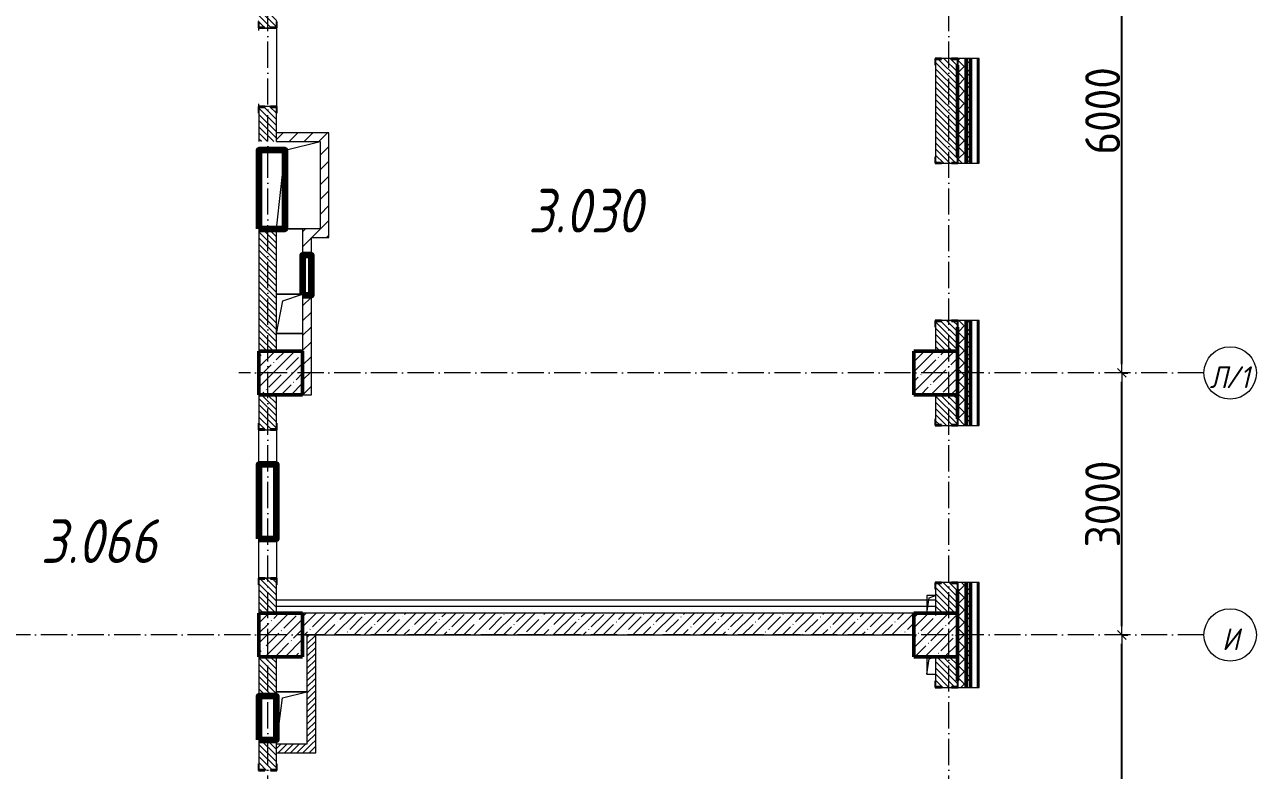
# Model space of a CAD drawing. Header units: millimetres. Extents: x -356862 to 418287, y 0 to 839748.
# Drawn here: x 232995 to 247103, y 473797 to 482334 of the extents above; entities that cross this region are included whole.
import ezdxf

# ---------------------------------------------------------------- set-up
doc = ezdxf.new("R2010")
doc.units = ezdxf.units.MM
doc.linetypes.add('50_200_ШТРИХ_1Т_ш5_п1_п1_', pattern=[700, 500, -100, 0, -100])
for name, color, linetype, lineweight in [('9.7) Заделка 956 шт', 6, 'Continuous', 158), ('A-____-____-DIMS', 7, 'Continuous', 9), ('A-DETL-____-OTLN-4', 7, 'Continuous', 18), ('A-FLOR-____-OTLN', 7, 'Continuous', 9), ('A-GENM-____-MCUT', 7, 'Continuous', 25), ('A-GENM-____-OTLN', 7, 'Continuous', 9), ('A-GENM-____-OTLN-1', 7, 'Continuous', 25), ('A-WALL-____-MCUT-1', 7, 'Continuous', 9), ('A-WALL-____-MCUT-2', 7, 'Continuous', 50), ('A-WALL-____-MCUT-3', 7, 'Continuous', 9), ('A-WALL-____-PATT-1', 7, 'Continuous', 9), ('A-WALL-FNSH-MCUT-1', 7, 'Continuous', 9), ('I-WALL-____-OTLN', 7, 'Continuous', 9), ('S-COLS-____-MCUT', 7, 'Continuous', 50), ('S-COLS-____-OTLN', 7, 'Continuous', 9), ('S-GRID-____-IDEN', 7, 'Continuous', 9), ('S-GRID-____-OTLN-1', 7, '50_200_ШТРИХ_1Т_ш5_п1_п1_', 9), ('Марки помещений', 7, 'Continuous', 9)]:
    doc.layers.add(name, color=color, linetype=linetype, lineweight=lineweight)
doc.styles.add('ISOCPEUR_I', font='isocpeui.ttf', dxfattribs={"width": 0.9, "height": 2.5})
doc.styles.add('ISOCPEUR_I_2', font='isocpeui.ttf', dxfattribs={"width": 0.85, "height": 2.3})
doc.styles.add('СПДС', font='isocpeur.ttf', dxfattribs={"width": 0.9})
doc.dimstyles.new('Размера А3', dxfattribs={"dimtxt": 200, "dimasz": 100, "dimexe": 70, "dimexo": 100, "dimgap": 20, "dimtad": 1, "dimdec": 0, "dimrnd": 10, "dimzin": 0, "dimdsep": 46, "dimtxsty": 'СПДС', "dimblk": 'ARROWHEAD_6', "dimcen": 1, "dimclrd": 256, "dimclre": 256, "dimclrt": 256, "dimazin": 0, "dimtfac": 1, "dimtdec": 0, "dimtmove": 2, "dimatfit": 3, "dimfxl": 1, "dimtolj": 1, "dimtzin": 0, "dimarcsym": 0})
pattern_1 = [(45, (142429.06, 459015.94), (-70.71068, 70.71068), []), (135, (142429.06, 459015.94), (-70.71068, -70.71068), [])]
pattern_2 = [(45, (142429.06, 459015.94), (-84.85281, 84.85281), [])]
pattern_3 = [(135, (142429.057, 459015.94), (-35.35534, -35.35534), [])]
pattern_4 = [(45, (142429.057, 459015.94), (-35.35534, 35.35534), [])]

# ---------------------------------------------------------------- blocks, each defined once
blk = doc.blocks.new('BSC_Колонна _Прямоугольная - 500х500-V29-АР1_План отверстий 3 этажа в осях 1-64_А-ГГ')
at = {"layer": 'S-COLS-____-OTLN'}
h = blk.add_hatch(dxfattribs=at)
h.set_pattern_fill('FP_66', color=256, style=0, pattern_type=2)
h.set_pattern_definition([(45, (-101000, -16331.04), (-114.04925, 114.04925), []), (45, (-100885.95, -16331.04), (-114.04925, 114.04925), [201.613, -40.323, 3.353, -36.97])])
h.paths.add_polyline_path([(-250, -250), (250, -250), (250, 250), (-250, 250), (-250, -116)], flags=0)
at = {"layer": 'S-COLS-____-MCUT'}
for p, q in [((250, 250), (-250, 250)), ((-250, 250), (-250, -250)), ((250, -250), (250, 250)), ((-250, -250), (250, -250))]:
    blk.add_line(p, q, dxfattribs=at)
blk = doc.blocks.new('BSC_Колонна _Прямоугольная - 500х500-V30-АР1_План отверстий 3 этажа в осях 1-64_А-ГГ')
at = {"layer": 'S-COLS-____-OTLN'}
h = blk.add_hatch(dxfattribs=at)
h.set_pattern_fill('FP_67', color=256, style=0, pattern_type=2)
h.set_pattern_definition([(45, (-93500, -16331.04), (-114.04925, 114.04925), []), (45, (-93385.95, -16331.04), (-114.04925, 114.04925), [201.613, -40.323, 3.353, -36.97])])
h.paths.add_polyline_path([(-250, -250), (250, -250), (250, 250), (-250, 250)], flags=0)
at = {"layer": 'S-COLS-____-MCUT'}
for p, q in [((250, 250), (-250, 250)), ((-250, 250), (-250, -250)), ((250, -250), (250, 250)), ((-250, -250), (250, -250))]:
    blk.add_line(p, q, dxfattribs=at)
blk = doc.blocks.new('BSC_Колонна _Прямоугольная - 500х500-V37-АР1_План отверстий 3 этажа в осях 1-64_А-ГГ')
at = {"layer": 'S-COLS-____-OTLN'}
h = blk.add_hatch(dxfattribs=at)
h.set_pattern_fill('FP_74', color=256, style=0, pattern_type=2)
h.set_pattern_definition([(45, (-101000, -19331.04), (-114.04925, 114.04925), []), (45, (-100885.95, -19331.04), (-114.04925, 114.04925), [201.613, -40.323, 3.353, -36.97])])
h.paths.add_polyline_path([(-250, -250), (250, -250), (250, 250), (-250, 250)], flags=0)
at = {"layer": 'S-COLS-____-MCUT'}
for p, q in [((250, 250), (-250, 250)), ((-250, 250), (-250, -250)), ((250, -250), (250, 250)), ((-250, -250), (250, -250))]:
    blk.add_line(p, q, dxfattribs=at)
blk = doc.blocks.new('BSC_Колонна _Прямоугольная - 500х500-V38-АР1_План отверстий 3 этажа в осях 1-64_А-ГГ')
at = {"layer": 'S-COLS-____-OTLN'}
h = blk.add_hatch(dxfattribs=at)
h.set_pattern_fill('FP_75', color=256, style=0, pattern_type=2)
h.set_pattern_definition([(45, (-93500, -19331.04), (-114.04925, 114.04925), []), (45, (-93385.95, -19331.04), (-114.04925, 114.04925), [201.613, -40.323, 3.353, -36.97])])
h.paths.add_polyline_path([(-250, -250), (250, -250), (250, 250), (-250, 250)], flags=0)
at = {"layer": 'S-COLS-____-MCUT'}
for p, q in [((250, 250), (-250, 250)), ((-250, 250), (-250, -250)), ((250, -250), (250, 250)), ((-250, -250), (250, -250))]:
    blk.add_line(p, q, dxfattribs=at)
blk = doc.blocks.new('Фахверк_СКБ_Уголок - 250_2700-27497298-АР1_План отверстий 3 этажа в осях 1-64_А-ГГ')
at = {"layer": 'A-GENM-____-MCUT'}
for p, q in [((200, 181), (125, 181)), ((125, 181), (125, 106)), ((131, 106), (131, 175)), ((131, 175), (200, 175)), ((200, 175), (200, 181)), ((125, 106), (131, 106)), ((131, -6), (125, -6)), ((125, -6), (125, -81)), ((125, -81), (200, -81)), ((131, -75), (131, -6)), ((200, -75), (131, -75)), ((200, -81), (200, -75))]:
    blk.add_line(p, q, dxfattribs=at)
blk = doc.blocks.new('АР_Перемычка - АР_Перемычка-28586037-АР1_План отверстий 3 этажа в осях 1-64_А-ГГ')
at = {"layer": 'A-GENM-____-OTLN'}
blk.add_line((-250, -100), (-243, -100), dxfattribs=at)
blk = doc.blocks.new('154_Стойка_СКБ_Уголок - СМ-2480_200-28346303-АР1_План отверстий 3 этажа в осях 1-64_А-ГГ')
at = {"layer": 'A-GENM-____-MCUT'}
for p, q in [((125, 156), (125, 81)), ((200, 156), (125, 156)), ((131, 81), (131, 150)), ((131, 150), (200, 150)), ((200, 150), (200, 156)), ((125, 81), (131, 81)), ((131, 19), (125, 19)), ((125, 19), (125, -56)), ((131, -50), (131, 19)), ((125, -56), (200, -56)), ((200, -50), (131, -50)), ((200, -56), (200, -50))]:
    blk.add_line(p, q, dxfattribs=at)
blk = doc.blocks.new('Стойка_Влож_Полоса боковая - Полоса-28213942-АР1_План отверстий 3 этажа в осях 1-64_А-ГГ')
at = {"layer": 'A-GENM-____-OTLN'}
for p, q in [((-5, 60), (0, 60)), ((-5, -60), (-5, 60)), ((0, 31), (0, -31)), ((0, -60), (-5, -60))]:
    blk.add_line(p, q, dxfattribs=at)
blk = doc.blocks.new('Фахверк_СКБ_Уголок - 200_3960-28268576-АР1_План отверстий 3 этажа в осях 1-64_А-ГГ')
at = {"layer": 'A-GENM-____-MCUT'}
for p, q in [((200, 156), (125, 156)), ((125, 156), (125, 81)), ((131, 81), (131, 150)), ((131, 150), (200, 150)), ((200, 150), (200, 156)), ((125, 81), (131, 81)), ((131, 19), (125, 19)), ((125, 19), (125, -56)), ((131, -50), (131, 19)), ((125, -56), (200, -56)), ((200, -50), (131, -50)), ((200, -56), (200, -50))]:
    blk.add_line(p, q, dxfattribs=at)
blk = doc.blocks.new('AR_Отверстие прямоугольное _в плите_ - AR_Отверстие прямоугольное _в плите_-V178-АР1_План отверстий 3 этажа в осях 1-64_А-ГГ')
at = {"layer": 'A-GENM-____-OTLN'}
for p, q in [((-50, 100), (-50, -100)), ((-50, -100), (-25, 75)), ((-25, 75), (50, 100)), ((-50, -100), (50, -100))]:
    blk.add_line(p, q, dxfattribs=at)
blk = doc.blocks.new('AR_Отверстие прямоугольное _в плите_ - AR_Отверстие прямоугольное _в плите_-V179-АР1_План отверстий 3 этажа в осях 1-64_А-ГГ')
at = {"layer": 'A-GENM-____-OTLN'}
for p, q in [((50, 100), (-50, 100)), ((-50, 100), (-50, -100)), ((-50, -100), (-25, 75)), ((-25, 75), (50, 100))]:
    blk.add_line(p, q, dxfattribs=at)
blk = doc.blocks.new('AR_Отверстие прямоугольное _в плите_ - AR_Отверстие прямоугольное _в плите_-V187-АР1_План отверстий 3 этажа в осях 1-64_А-ГГ')
at = {"layer": 'A-GENM-____-OTLN'}
for p, q in [((150, 225), (-150, 225)), ((-150, -225), (-75, 150)), ((-75, 150), (150, 225)), ((-150, -225), (150, -225))]:
    blk.add_line(p, q, dxfattribs=at)
blk = doc.blocks.new('AR_Отверстие прямоугольное _в плите_ - AR_Отверстие прямоугольное _в плите_-V188-АР1_План отверстий 3 этажа в осях 1-64_А-ГГ')
at = {"layer": 'A-GENM-____-OTLN'}
for p, q in [((175, 300), (-175, 300)), ((-105, 230), (175, 300)), ((-175, -300), (-105, 230))]:
    blk.add_line(p, q, dxfattribs=at)
blk = doc.blocks.new('AR_Отверстие прямоугольное _в плите_ - AR_Отверстие прямоугольное _в плите_-30552728-АР1_План отверстий 3 этажа в осях 1-64_А-ГГ')
at = {"layer": 'A-GENM-____-OTLN'}
for p, q in [((-150, 400), (250, 500)), ((-250, -500), (-150, 400)), ((-250, -500), (50, -500))]:
    blk.add_line(p, q, dxfattribs=at)
blk = doc.blocks.new('Ось сетки - Круг_Ø6_00__ISO-2_5_0_9K_-25732049-АР1_План отверстий 3 этажа в осях 1-64_А-ГГ')
at = {"layer": 'S-GRID-____-IDEN'}
blk.add_circle((0, 0), 3, dxfattribs=at)
blk = doc.blocks.new('ARROWHEAD_6')
at = {"color": 0, "linetype": 'Continuous'}
for p, q in [((0, 0), (-1, 0)), ((-0.5, -0.5), (0.5, 0.5))]:
    blk.add_line(p, q, dxfattribs=at)
blk = doc.blocks.new('*D2669')
at = {"layer": 'A-____-____-DIMS', "lineweight": -2, "transparency": 16777216}
for p, q in [((245557, 475347), (245633, 475347)), ((245563, 469447), (245563, 475247)), ((245557, 469347), (245633, 469347))]:
    blk.add_line(p, q, dxfattribs=at)
at = {"layer": 'Defpoints', "color": 0, "transparency": 16777216}
for p in [(245457, 475347), (245563, 475347), (245457, 469347)]:
    blk.add_point(p, dxfattribs=at)
at = {"layer": 'A-____-____-DIMS', "lineweight": -2, "transparency": 16777216, "xscale": 100, "yscale": 100, "zscale": 100}
for p, rotation in [((245563, 475347), 90), ((245563, 469347), 270)]:
    blk.add_blockref('ARROWHEAD_6', p, dxfattribs=dict(at, rotation=rotation))
at = {"layer": 'A-____-____-DIMS', "transparency": 16777216, "insert": (245343, 472347), "char_height": 400, "attachment_point": 5, "rotation": 90, "style": 'СПДС'}
blk.add_mtext('\\A1;6000', dxfattribs=at)
blk = doc.blocks.new('*D2670')
at = {"layer": 'A-____-____-DIMS', "lineweight": -2, "transparency": 16777216}
for p, q in [((245557, 478347), (245633, 478347)), ((245563, 475447), (245563, 478247)), ((245557, 475347), (245633, 475347))]:
    blk.add_line(p, q, dxfattribs=at)
at = {"layer": 'Defpoints', "color": 0, "transparency": 16777216}
for p in [(245457, 478347), (245563, 478347), (245457, 475347)]:
    blk.add_point(p, dxfattribs=at)
at = {"layer": 'A-____-____-DIMS', "lineweight": -2, "transparency": 16777216, "xscale": 100, "yscale": 100, "zscale": 100}
for p, rotation in [((245563, 478347), 90), ((245563, 475347), 270)]:
    blk.add_blockref('ARROWHEAD_6', p, dxfattribs=dict(at, rotation=rotation))
at = {"layer": 'A-____-____-DIMS', "transparency": 16777216, "insert": (245343, 476847), "char_height": 400, "attachment_point": 5, "rotation": 90, "style": 'СПДС'}
blk.add_mtext('\\A1;3000', dxfattribs=at)
blk = doc.blocks.new('*D2671')
at = {"layer": 'A-____-____-DIMS', "lineweight": -2, "transparency": 16777216}
for p, q in [((245557, 484347), (245633, 484347)), ((245563, 478447), (245563, 484247)), ((245557, 478347), (245633, 478347))]:
    blk.add_line(p, q, dxfattribs=at)
at = {"layer": 'Defpoints', "color": 0, "transparency": 16777216}
for p in [(245457, 484347), (245563, 484347), (245457, 478347)]:
    blk.add_point(p, dxfattribs=at)
at = {"layer": 'A-____-____-DIMS', "lineweight": -2, "transparency": 16777216, "xscale": 100, "yscale": 100, "zscale": 100}
for p, rotation in [((245563, 484347), 90), ((245563, 478347), 270)]:
    blk.add_blockref('ARROWHEAD_6', p, dxfattribs=dict(at, rotation=rotation))
at = {"layer": 'A-____-____-DIMS', "transparency": 16777216, "insert": (245343, 481347), "char_height": 400, "attachment_point": 5, "rotation": 90, "style": 'СПДС'}
blk.add_mtext('\\A1;6000', dxfattribs=at)

msp = doc.modelspace()

# ---------------------------------------------------------------- hatches: boundary and pattern name
at = {"layer": 'A-WALL-____-PATT-1'}
h = msp.add_hatch(dxfattribs=at)
h.set_pattern_fill('FP_1', color=256, style=0, pattern_type=2)
h.set_pattern_definition(pattern_1)
h.paths.add_polyline_path([(243779.0567, 456996.983), (243779.0567, 457946.983), (243685.0567, 457946.983), (243685.0567, 457871.983), (243679.0567, 457871.983), (243679.0567, 456996.983)], flags=0)
h.paths.add_polyline_path([(243685.0567, 459746.983), (243779.0567, 459746.983), (243779.0567, 460946.983), (243685.0567, 460946.983), (243685.0567, 460871.983), (243679.0567, 460871.983), (243679.0567, 459821.983), (243685.0567, 459821.983), (243685.0567, 459749.9943)], flags=0)
h.paths.add_polyline_path([(243779.0567, 462746.983), (243779.0567, 463946.983), (243685.0567, 463946.983), (243685.0567, 463871.983), (243679.0567, 463871.983), (243679.0567, 462821.983), (243685.0567, 462821.983), (243685.0567, 462746.983)], flags=0)
h.paths.add_polyline_path([(243779.0567, 465746.983), (243779.0567, 466946.983), (243685.0567, 466946.983), (243685.0567, 466871.983), (243679.0567, 466871.983), (243679.0567, 465821.983), (243685.0567, 465821.983), (243685.0567, 465746.983)], flags=0)
h.paths.add_polyline_path([(243685.0567, 468746.983), (243779.0567, 468746.983), (243779.0567, 469946.983), (243685.0567, 469946.983), (243685.0567, 469871.983), (243679.0567, 469871.983), (243679.0567, 468821.983), (243685.0567, 468821.983), (243685.0567, 468752.983)], flags=0)
h.paths.add_polyline_path([(243685.0567, 474746.983), (243779.0567, 474746.983), (243779.0567, 475946.983), (243685.0567, 475946.983), (243685.0567, 475871.983), (243679.0567, 475871.983), (243679.0567, 474821.983), (243685.0567, 474821.983), (243685.0567, 474752.983)], flags=0)
h.paths.add_polyline_path([(243685.0567, 477746.983), (243779.0567, 477746.983), (243779.0567, 478946.983), (243685.0567, 478946.983), (243685.0567, 478871.983), (243679.0567, 478871.983), (243679.0567, 477821.983), (243685.0567, 477821.983), (243685.0567, 477752.983)], flags=0)
h.paths.add_polyline_path([(243779.0567, 480746.983), (243779.0567, 481946.983), (243685.0567, 481946.983), (243685.0567, 481871.983), (243679.0567, 481871.983), (243679.0567, 480821.983), (243685.0567, 480821.983), (243685.0567, 480746.983)], flags=0)
h.paths.add_polyline_path([(243685.0567, 483746.983), (243779.0567, 483746.983), (243779.0567, 484946.983), (243685.0567, 484946.983), (243685.0567, 484871.983), (243679.0567, 484871.983), (243679.0567, 483821.983), (243685.0567, 483821.983), (243685.0567, 483752.983)], flags=0)
h.paths.add_polyline_path([(243779.0567, 486746.983), (243779.0567, 487946.983), (243685.0567, 487946.983), (243685.0567, 487871.983), (243679.0567, 487871.983), (243679.0567, 486821.983), (243685.0567, 486821.983), (243685.0567, 486746.983)], flags=0)
h.paths.add_polyline_path([(243779.0567, 492746.983), (243779.0567, 493946.983), (243685.0567, 493946.983), (243685.0567, 493871.983), (243679.0567, 493871.983), (243679.0567, 492821.983), (243685.0567, 492821.983), (243685.0567, 492746.983)], flags=0)
h.paths.add_polyline_path([(243685.0567, 495746.983), (243779.0567, 495746.983), (243779.0567, 496946.983), (243685.0567, 496946.983), (243685.0567, 496871.983), (243679.0567, 496871.983), (243679.0567, 495821.983), (243685.0567, 495821.983), (243685.0567, 495752.983)], flags=0)
h.paths.add_polyline_path([(243779.0567, 498746.983), (243779.0567, 499946.983), (243685.0567, 499946.983), (243685.0567, 499871.983), (243679.0567, 499871.983), (243679.0567, 498821.983), (243685.0567, 498821.983), (243685.0567, 498746.983)], flags=0)
h.paths.add_polyline_path([(243779.0567, 504746.983), (243779.0567, 505811.983), (243679.0567, 505811.983), (243679.0567, 504821.983), (243685.0567, 504821.983), (243685.0567, 504746.983)], flags=0)
h = msp.add_hatch(dxfattribs=at)
h.set_pattern_fill('FP_1', color=256, style=0, pattern_type=2)
h.set_pattern_definition(pattern_1)
h.paths.add_polyline_path([(243779.0567, 456946.983), (243829.0567, 456946.983), (243829.0567, 457946.983), (243779.0567, 457946.983), (243779.0567, 456996.983)], flags=0)
h.paths.add_polyline_path([(243779.0567, 459746.983), (243829.0567, 459746.983), (243829.0567, 460946.983), (243779.0567, 460946.983), (243779.0567, 459749.9943)], flags=0)
h.paths.add_polyline_path([(243829.0567, 462746.983), (243829.0567, 463946.983), (243779.0567, 463946.983), (243779.0567, 462746.983)], flags=0)
h.paths.add_polyline_path([(243829.0567, 465746.983), (243829.0567, 466946.983), (243779.0567, 466946.983), (243779.0567, 465746.983)], flags=0)
h.paths.add_polyline_path([(243779.0567, 468746.983), (243829.0567, 468746.983), (243829.0567, 469946.983), (243779.0567, 469946.983), (243779.0567, 469210.3284)], flags=0)
h.paths.add_polyline_path([(243779.0567, 474746.983), (243829.0567, 474746.983), (243829.0567, 475946.983), (243779.0567, 475946.983), (243779.0567, 475230.541)], flags=0)
h.paths.add_polyline_path([(243829.0567, 477746.983), (243829.0567, 478946.983), (243779.0567, 478946.983), (243779.0567, 477746.983)], flags=0)
h.paths.add_polyline_path([(243829.0567, 480746.983), (243829.0567, 481946.983), (243779.0567, 481946.983), (243779.0567, 480746.983)], flags=0)
h.paths.add_polyline_path([(243779.0567, 483746.983), (243829.0567, 483746.983), (243829.0567, 484946.983), (243779.0567, 484946.983), (243779.0567, 483830.8448)], flags=0)
h.paths.add_polyline_path([(243779.0567, 486746.983), (243829.0567, 486746.983), (243829.0567, 487946.983), (243779.0567, 487946.983), (243779.0567, 487270.9663)], flags=0)
h.paths.add_polyline_path([(243779.0567, 492746.983), (243829.0567, 492746.983), (243829.0567, 493946.983), (243779.0567, 493946.983), (243779.0567, 493291.1789)], flags=0)
h.paths.add_polyline_path([(243829.0567, 495746.983), (243829.0567, 496946.983), (243779.0567, 496946.983), (243779.0567, 495746.983)], flags=0)
h.paths.add_polyline_path([(243779.0567, 498746.983), (243829.0567, 498746.983), (243829.0567, 499946.983), (243779.0567, 499946.983), (243779.0567, 499311.3916)], flags=0)
h.paths.add_polyline_path([(243779.0567, 504746.983), (243829.0567, 504746.983), (243829.0567, 505811.983), (243779.0567, 505811.983), (243779.0567, 505331.6042)], flags=0)
h = msp.add_hatch(dxfattribs=at)
h.set_pattern_fill('FP_3', color=256, style=0, pattern_type=2)
h.set_pattern_definition([(45, (142429.06, 459015.94), (-85.53659, 85.53659), []), (45, (142486.08, 459015.94), (-85.53659, 85.53659), [])])
h.paths.add_polyline_path([(243909.0567, 456846.983), (243929.0567, 456846.983), (243929.0567, 457946.983), (243909.0567, 457946.983), (243909.0567, 456866.983)], flags=0)
h.paths.add_polyline_path([(243929.0567, 459746.983), (243929.0567, 460946.983), (243909.0567, 460946.983), (243909.0567, 459746.983)], flags=0)
h.paths.add_polyline_path([(243909.0567, 462746.983), (243929.0567, 462746.983), (243929.0567, 463946.983), (243909.0567, 463946.983), (243909.0567, 463190.1158)], flags=0)
h.paths.add_polyline_path([(243909.0567, 465746.983), (243929.0567, 465746.983), (243929.0567, 466946.983), (243909.0567, 466946.983), (243909.0567, 465770.2069)], flags=0)
h.paths.add_polyline_path([(243929.0567, 468746.983), (243929.0567, 469946.983), (243909.0567, 469946.983), (243909.0567, 468746.983)], flags=0)
h.paths.add_polyline_path([(243929.0567, 474746.983), (243929.0567, 475946.983), (243909.0567, 475946.983), (243909.0567, 474746.983)], flags=0)
h.paths.add_polyline_path([(243929.0567, 477746.983), (243929.0567, 478946.983), (243909.0567, 478946.983), (243909.0567, 477746.983)], flags=0)
h.paths.add_polyline_path([(243929.0567, 480746.983), (243929.0567, 481946.983), (243909.0567, 481946.983), (243909.0567, 480746.983)], flags=0)
h.paths.add_polyline_path([(243909.0567, 483746.983), (243929.0567, 483746.983), (243929.0567, 484946.983), (243909.0567, 484946.983), (243909.0567, 483830.8448)], flags=0)
h.paths.add_polyline_path([(243929.0567, 486746.983), (243929.0567, 487946.983), (243909.0567, 487946.983), (243909.0567, 486746.983)], flags=0)
h.paths.add_polyline_path([(243929.0567, 492746.983), (243929.0567, 493946.983), (243909.0567, 493946.983), (243909.0567, 492746.983)], flags=0)
h.paths.add_polyline_path([(243909.0567, 495746.983), (243929.0567, 495746.983), (243929.0567, 496946.983), (243909.0567, 496946.983), (243909.0567, 495871.2701)], flags=0)
h.paths.add_polyline_path([(243929.0567, 498746.983), (243929.0567, 499946.983), (243909.0567, 499946.983), (243909.0567, 498746.983)], flags=0)
h.paths.add_polyline_path([(243929.0567, 504746.983), (243929.0567, 505811.983), (243909.0567, 505811.983), (243909.0567, 504746.983)], flags=0)
h = msp.add_hatch(dxfattribs=at)
h.set_pattern_fill('FP_6', color=256, style=0, pattern_type=2)
h.set_pattern_definition(pattern_3)
h.paths.add_polyline_path([(235679.0567, 478596.983), (235879.0567, 478596.983), (235879.0567, 479996.983), (235679.0567, 479996.983)], flags=0)
h.paths.add_polyline_path([(235679.0567, 480996.983), (235879.0567, 480996.983), (235879.0567, 481390.983), (235810.0567, 481390.983), (235810.0567, 481396.983), (235748.0567, 481396.983), (235748.0567, 481390.983), (235679.0567, 481390.983), (235679.0567, 481321.983)], flags=0)
h.paths.add_polyline_path([(235810.0567, 482296.983), (235810.0567, 482302.983), (235879.0567, 482302.983), (235879.0567, 483296.983), (235679.0567, 483296.983), (235679.0567, 482302.983), (235748.0567, 482302.983), (235748.0567, 482296.983)], flags=0)
h.paths.add_polyline_path([(235723.5012, 483696.983), (235879.0567, 483696.983), (235879.0567, 483796.983), (235679.0567, 483796.983), (235679.0567, 483696.983)], flags=0)
h.paths.add_polyline_path([(235879.0567, 483996.983), (235879.0567, 484096.983), (235679.0567, 484096.983), (235679.0567, 483996.983), (235690.1678, 483996.983)], flags=0)
h = msp.add_hatch(dxfattribs=at)
h.set_pattern_fill('FP_6', color=256, style=0, pattern_type=2)
h.set_pattern_definition(pattern_3)
h.paths.add_polyline_path([(243679.0567, 478596.983), (243679.0567, 478940.983), (243610.0567, 478940.983), (243610.0567, 478946.983), (243498.0567, 478946.983), (243498.0567, 478940.983), (243429.0567, 478940.983), (243429.0567, 478596.983)], flags=0)
h.paths.add_polyline_path([(243610.0567, 480746.983), (243610.0567, 480752.983), (243679.0567, 480752.983), (243679.0567, 481940.983), (243610.0567, 481940.983), (243610.0567, 481946.983), (243498.0567, 481946.983), (243498.0567, 481940.983), (243429.0567, 481940.983), (243429.0567, 480752.983), (243498.0567, 480752.983), (243498.0567, 480746.983)], flags=0)
h.paths.add_polyline_path([(243498.0567, 483746.983), (243610.0567, 483746.983), (243610.0567, 483752.983), (243679.0567, 483752.983), (243679.0567, 484096.983), (243429.0567, 484096.983), (243429.0567, 483752.983), (243498.0567, 483752.983)], flags=0)
h = msp.add_hatch(dxfattribs=at)
h.set_pattern_fill('FP_4', color=256, style=0, pattern_type=2)
h.set_pattern_definition(pattern_2)
h.paths.add_polyline_path([(236379.0567, 480996.983), (236479.0567, 480996.983), (236479.0567, 481096.983), (235879.0567, 481096.983), (235879.0567, 480996.983), (236090.9871, 480996.983)], flags=0)
h = msp.add_hatch(dxfattribs=at)
h.set_pattern_fill('FP_4', color=256, style=0, pattern_type=2)
h.set_pattern_definition(pattern_2)
h.paths.add_polyline_path([(236479.0567, 479896.983), (236479.0567, 480996.983), (236379.0567, 480996.983), (236379.0567, 479896.983)], flags=0)
h = msp.add_hatch(dxfattribs=at)
h.set_pattern_fill('FP_4', color=256, style=0, pattern_type=2)
h.set_pattern_definition(pattern_2)
h.paths.add_polyline_path([(236279.0567, 479896.983), (236379.0567, 479896.983), (236379.0567, 479996.983), (236179.0567, 479996.983), (236179.0567, 479896.983)], flags=0)
h = msp.add_hatch(dxfattribs=at)
h.set_pattern_fill('FP_4', color=256, style=0, pattern_type=2)
h.set_pattern_definition(pattern_2)
h.paths.add_polyline_path([(236279.0567, 478096.983), (236279.0567, 479236.983), (236179.0567, 479236.983), (236179.0567, 478096.983)], flags=0)
h.paths.add_polyline_path([(236279.0567, 479696.983), (236279.0567, 479896.983), (236179.0567, 479896.983), (236179.0567, 479696.983)], flags=0)
h = msp.add_hatch(dxfattribs=at)
h.set_pattern_fill('FP_6', color=256, style=0, pattern_type=2)
h.set_pattern_definition(pattern_3)
h.paths.add_polyline_path([(235879.0567, 475596.983), (235879.0567, 475990.983), (235810.0567, 475990.983), (235810.0567, 475996.983), (235748.0567, 475996.983), (235748.0567, 475990.983), (235679.0567, 475990.983), (235679.0567, 475596.983), (235839.0567, 475596.983)], flags=0)
h.paths.add_polyline_path([(235748.0567, 477696.983), (235810.0567, 477696.983), (235810.0567, 477702.983), (235879.0567, 477702.983), (235879.0567, 478096.983), (235679.0567, 478096.983), (235679.0567, 477702.983), (235748.0567, 477702.983)], flags=0)
h = msp.add_hatch(dxfattribs=at)
h.set_pattern_fill('FP_6', color=256, style=0, pattern_type=2)
h.set_pattern_definition(pattern_3)
h.paths.add_polyline_path([(243610.0567, 475596.983), (243679.0567, 475596.983), (243679.0567, 475940.983), (243610.0567, 475940.983), (243610.0567, 475946.983), (243498.0567, 475946.983), (243498.0567, 475940.983), (243429.0567, 475940.983), (243429.0567, 475596.983)], flags=0)
h.paths.add_polyline_path([(243610.0567, 477746.983), (243610.0567, 477752.983), (243679.0567, 477752.983), (243679.0567, 478096.983), (243429.0567, 478096.983), (243429.0567, 477752.983), (243498.0567, 477752.983), (243498.0567, 477746.983)], flags=0)
h = msp.add_hatch(dxfattribs=at)
h.set_pattern_fill('FP_38', color=256, style=0, pattern_type=2)
h.set_pattern_definition([(45, (142429.06, 459015.94), (-114.04925, 114.04925), []), (45, (142543.1, 459015.94), (-114.04925, 114.04925), [201.612, -40.322, 3.353, -36.97])])
h.paths.add_polyline_path([(243179.0567, 475346.983), (243179.0567, 475596.983), (236179.0567, 475596.983), (236179.0567, 475346.983), (243160.8442, 475346.983)], flags=0)
h = msp.add_hatch(dxfattribs=at)
h.set_pattern_fill('FP_5', color=256, style=0, pattern_type=2)
h.set_pattern_definition(pattern_4)
h.paths.add_polyline_path([(236329.0567, 474096.983), (236329.0567, 475346.983), (236229.0567, 475346.983), (236229.0567, 474096.983)], flags=0)
h = msp.add_hatch(dxfattribs=at)
h.set_pattern_fill('FP_6', color=256, style=0, pattern_type=2)
h.set_pattern_definition(pattern_3)
h.paths.add_polyline_path([(235879.0567, 469596.983), (235879.0567, 471990.983), (235810.0567, 471990.983), (235810.0567, 471996.983), (235748.0567, 471996.983), (235748.0567, 471990.983), (235679.0567, 471990.983), (235679.0567, 469596.983)], flags=0)
h.paths.add_polyline_path([(235748.0567, 473796.983), (235810.0567, 473796.983), (235810.0567, 473802.983), (235879.0567, 473802.983), (235879.0567, 474146.983), (235679.0567, 474146.983), (235679.9798, 473802.983), (235748.0567, 473802.983)], flags=0)
h.paths.add_polyline_path([(235879.0567, 474646.983), (235879.0567, 475096.983), (235679.0567, 475096.983), (235679.0567, 474646.983), (235809.826, 474646.983)], flags=0)
h = msp.add_hatch(dxfattribs=at)
h.set_pattern_fill('FP_6', color=256, style=0, pattern_type=2)
h.set_pattern_definition(pattern_3)
h.paths.add_polyline_path([(243679.0567, 469596.983), (243679.0567, 469940.983), (243610.0567, 469940.983), (243610.0567, 469946.983), (243498.0567, 469946.983), (243498.0567, 469940.983), (243429.0567, 469940.983), (243429.0567, 469596.983), (243610.0567, 469596.983)], flags=0)
h.paths.add_polyline_path([(243610.0567, 474746.983), (243610.0567, 474752.983), (243679.0567, 474752.983), (243679.0567, 475096.983), (243429.0567, 475096.983), (243429.0567, 474752.983), (243498.0567, 474752.983), (243498.0567, 474746.983)], flags=0)
h = msp.add_hatch(dxfattribs=at)
h.set_pattern_fill('FP_5', color=256, style=0, pattern_type=2)
h.set_pattern_definition(pattern_4)
h.paths.add_polyline_path([(235879.0567, 473996.983), (236329.0567, 473996.983), (236329.0567, 474096.983), (235879.0567, 474096.983)], flags=0)

# ---------------------------------------------------------------- linework, layer by layer
at = {"layer": '9.7) Заделка 956 шт'}
for points in [[(235679.0567, 479996.983), (235979.0567, 479996.983), (235979.0567, 480896.983), (235679.0567, 480896.983)], [(236179.0567, 479236.983), (236279.0567, 479236.983), (236279.0567, 479696.983), (236179.0567, 479696.983)], [(235679.0567, 476446.983), (235879.0567, 476446.983), (235879.0567, 477296.983), (235679.0567, 477296.983)], [(235679.0567, 474146.983), (235879.0567, 474146.983), (235879.0567, 474646.983), (235679.0567, 474646.983)]]:
    msp.add_lwpolyline(points, close=True, dxfattribs=at)
at = {"layer": 'A-DETL-____-OTLN-4'}
for p, q in [((243429.0567, 475746.983), (235879.0567, 475746.983)), ((243429.0567, 475671.983), (235879.0567, 475671.983))]:
    msp.add_line(p, q, dxfattribs=at)
at = {"layer": 'A-FLOR-____-OTLN'}
for p, q in [((236179.0567, 479996.983), (235879.0567, 479996.983)), ((235879.0567, 479246.983), (236179.0567, 479246.983)), ((236179.0567, 478796.983), (235879.0567, 478796.983)), ((235879.0567, 474696.983), (236229.0567, 474696.983))]:
    msp.add_line(p, q, dxfattribs=at)
at = {"layer": 'A-WALL-____-MCUT-1'}
for p, q in [((243179.0567, 475596.983), (236179.0567, 475596.983)), ((236179.0567, 475346.983), (243179.0567, 475346.983))]:
    msp.add_line(p, q, dxfattribs=at)
at = {"layer": 'A-WALL-____-MCUT-2'}
for p, q in [((243779.0567, 480746.983), (243779.0567, 481946.983)), ((243829.0567, 480746.983), (243829.0567, 481946.983)), ((243679.0567, 481871.983), (243679.0567, 480821.983)), ((243679.0567, 480821.983), (243679.0567, 481871.983)), ((243679.0567, 478871.983), (243679.0567, 478596.983)), ((243679.0567, 478596.983), (243679.0567, 478871.983)), ((243779.0567, 477746.983), (243779.0567, 478946.983)), ((243829.0567, 477746.983), (243829.0567, 478946.983)), ((243679.0567, 478096.983), (243679.0567, 477821.983)), ((243679.0567, 477821.983), (243679.0567, 478096.983)), ((243779.0567, 474746.983), (243779.0567, 475946.983)), ((243829.0567, 474746.983), (243829.0567, 475946.983)), ((243679.0567, 475871.983), (243679.0567, 475596.983)), ((243679.0567, 475096.983), (243679.0567, 474821.983))]:
    msp.add_line(p, q, dxfattribs=at)
at = {"layer": 'A-WALL-____-MCUT-3'}
for p, q in [((243610.0567, 481946.983), (243498.0567, 481946.983)), ((243909.0567, 481946.983), (243685.0567, 481946.983)), ((243909.0567, 480746.983), (243909.0567, 481946.983)), ((243429.0567, 481871.983), (243429.0567, 480821.983)), ((235679.0567, 481321.983), (235679.0567, 480996.983)), ((235879.0567, 480996.983), (235879.0567, 481321.983)), ((243498.0567, 480746.983), (243610.0567, 480746.983)), ((243685.0567, 480746.983), (243909.0567, 480746.983)), ((235679.0567, 479996.983), (235679.0567, 478596.983)), ((235879.0567, 478596.983), (235879.0567, 479996.983)), ((243429.0567, 478871.983), (243429.0567, 478596.983)), ((243610.0567, 478946.983), (243498.0567, 478946.983)), ((243909.0567, 478946.983), (243685.0567, 478946.983)), ((243909.0567, 477746.983), (243909.0567, 478946.983)), ((235679.0567, 478096.983), (235679.0567, 477771.983)), ((235879.0567, 477771.983), (235879.0567, 478096.983)), ((243429.0567, 478096.983), (243429.0567, 477821.983)), ((243498.0567, 477746.983), (243610.0567, 477746.983)), ((243685.0567, 477746.983), (243909.0567, 477746.983)), ((235748.0567, 477696.983), (235810.0567, 477696.983)), ((235679.0567, 475921.983), (235679.0567, 475596.983)), ((235879.0567, 475596.983), (235879.0567, 475921.983)), ((243610.0567, 475946.983), (243498.0567, 475946.983)), ((243909.0567, 475946.983), (243685.0567, 475946.983)), ((243909.0567, 474746.983), (243909.0567, 475946.983)), ((243429.0567, 475871.983), (243429.0567, 475596.983)), ((235679.0567, 475096.983), (235679.0567, 474646.983)), ((235879.0567, 474646.983), (235879.0567, 475096.983)), ((243429.0567, 475096.983), (243429.0567, 474821.983)), ((243498.0567, 474746.983), (243610.0567, 474746.983)), ((243685.0567, 474746.983), (243909.0567, 474746.983)), ((235679.0567, 474146.983), (235679.0567, 473871.983)), ((235879.0567, 473871.983), (235879.0567, 474146.983))]:
    msp.add_line(p, q, dxfattribs=at)
at = {"layer": 'A-WALL-FNSH-MCUT-1'}
for p, q in [((243929.0567, 481946.983), (243909.0567, 481946.983)), ((243909.0567, 481946.983), (243909.0567, 480746.983)), ((243929.0567, 480746.983), (243929.0567, 481946.983)), ((236479.0567, 481096.983), (235879.0567, 481096.983)), ((235879.0567, 480996.983), (236379.0567, 480996.983)), ((236379.0567, 480996.983), (236379.0567, 479996.983)), ((236479.0567, 479896.983), (236479.0567, 481096.983)), ((243909.0567, 480746.983), (243929.0567, 480746.983)), ((236379.0567, 479996.983), (236179.0567, 479996.983)), ((236179.0567, 479996.983), (236179.0567, 479696.983)), ((236279.0567, 479896.983), (236479.0567, 479896.983)), ((236279.0567, 479696.983), (236279.0567, 479896.983)), ((236179.0567, 479236.983), (236179.0567, 478596.983)), ((236279.0567, 478096.983), (236279.0567, 479236.983)), ((243929.0567, 478946.983), (243909.0567, 478946.983)), ((243909.0567, 478946.983), (243909.0567, 477746.983)), ((243929.0567, 477746.983), (243929.0567, 478946.983)), ((236179.0567, 478096.983), (236279.0567, 478096.983)), ((243909.0567, 477746.983), (243929.0567, 477746.983)), ((243929.0567, 475946.983), (243909.0567, 475946.983)), ((243909.0567, 475946.983), (243909.0567, 474746.983)), ((243929.0567, 474746.983), (243929.0567, 475946.983)), ((236229.0567, 475346.983), (236229.0567, 474096.983)), ((236329.0567, 473996.983), (236329.0567, 475346.983)), ((243909.0567, 474746.983), (243929.0567, 474746.983)), ((236229.0567, 474096.983), (235879.0567, 474096.983)), ((235879.0567, 473996.983), (236329.0567, 473996.983))]:
    msp.add_line(p, q, dxfattribs=at)
at = {"layer": 'I-WALL-____-OTLN'}
for p, q in [((235679.0567, 482266.983), (235679.0567, 482296.983)), ((235879.0567, 482296.983), (235879.0567, 481396.983)), ((235679.0567, 481396.983), (235679.0567, 481426.983)), ((235679.0567, 477296.983), (235679.0567, 477696.983)), ((235879.0567, 477696.983), (235879.0567, 477296.983)), ((235679.0567, 475996.983), (235679.0567, 476446.983)), ((235879.0567, 476446.983), (235879.0567, 475996.983))]:
    msp.add_line(p, q, dxfattribs=at)
at = {"layer": 'S-GRID-____-OTLN-1', "color": 251, "ltscale": 0.6, "true_color": 0x636466}
for p, q in [((235779.0567, 454533.3346), (235779.0567, 508896.9006)), ((243579.0567, 454533.3346), (243579.0567, 508896.9006)), ((246503.4633, 478346.983), (235450.3211, 478346.983)), ((246503.4633, 475346.983), (209755.8272, 475346.983))]:
    msp.add_line(p, q, dxfattribs=at)

# ---------------------------------------------------------------- block references
at = {"layer": 'A-GENM-____-OTLN'}
for name, p, rotation in [('Стойка_Влож_Полоса боковая - Полоса-28213942-АР1_План отверстий 3 этажа в осях 1-64_А-ГГ', (235779.0567, 482296.983), 89.99999999999991), ('Стойка_Влож_Полоса боковая - Полоса-28213942-АР1_План отверстий 3 этажа в осях 1-64_А-ГГ', (235779.0567, 481396.983), 269.9999999999999), ('АР_Перемычка - АР_Перемычка-28586037-АР1_План отверстий 3 этажа в осях 1-64_А-ГГ', (235779.0567, 481396.983), 89.9999999999999), ('Стойка_Влож_Полоса боковая - Полоса-28213942-АР1_План отверстий 3 этажа в осях 1-64_А-ГГ', (235779.0567, 475996.983), 269.9999999999999)]:
    msp.add_blockref(name, p, dxfattribs=dict(at, rotation=rotation))
for name, p in [('AR_Отверстие прямоугольное _в плите_ - AR_Отверстие прямоугольное _в плите_-30552728-АР1_План отверстий 3 этажа в осях 1-64_А-ГГ', (236129.0567, 480496.983)), ('AR_Отверстие прямоугольное _в плите_ - AR_Отверстие прямоугольное _в плите_-V187-АР1_План отверстий 3 этажа в осях 1-64_А-ГГ', (236029.0567, 479021.983)), ('AR_Отверстие прямоугольное _в плите_ - AR_Отверстие прямоугольное _в плите_-V179-АР1_План отверстий 3 этажа в осях 1-64_А-ГГ', (243379.0567, 475696.983)), ('AR_Отверстие прямоугольное _в плите_ - AR_Отверстие прямоугольное _в плите_-V178-АР1_План отверстий 3 этажа в осях 1-64_А-ГГ', (243379.0567, 474996.983)), ('AR_Отверстие прямоугольное _в плите_ - AR_Отверстие прямоугольное _в плите_-V188-АР1_План отверстий 3 этажа в осях 1-64_А-ГГ', (236054.0567, 474396.983))]:
    msp.add_blockref(name, p, dxfattribs=at)
at = {"layer": 'A-GENM-____-OTLN-1'}
for name, p, rotation in [('154_Стойка_СКБ_Уголок - СМ-2480_200-28346303-АР1_План отверстий 3 этажа в осях 1-64_А-ГГ', (235829.0567, 482171.983), 89.9999999999999), ('Фахверк_СКБ_Уголок - 250_2700-27497298-АР1_План отверстий 3 этажа в осях 1-64_А-ГГ', (243504.0567, 482071.983), 269.9999999999999), ('154_Стойка_СКБ_Уголок - СМ-2480_200-28346303-АР1_План отверстий 3 этажа в осях 1-64_А-ГГ', (235729.0567, 481521.983), 269.9999999999999), ('Фахверк_СКБ_Уголок - 250_2700-27497298-АР1_План отверстий 3 этажа в осях 1-64_А-ГГ', (243604.0567, 480621.983), 89.99999999999993), ('Фахверк_СКБ_Уголок - 250_2700-27497298-АР1_План отверстий 3 этажа в осях 1-64_А-ГГ', (243504.0567, 479071.983), 269.9999999999999), ('Фахверк_СКБ_Уголок - 200_3960-28268576-АР1_План отверстий 3 этажа в осях 1-64_А-ГГ', (235829.0567, 477571.983), 89.9999999999999), ('Фахверк_СКБ_Уголок - 250_2700-27497298-АР1_План отверстий 3 этажа в осях 1-64_А-ГГ', (243604.0567, 477621.983), 89.9999999999999), ('154_Стойка_СКБ_Уголок - СМ-2480_200-28346303-АР1_План отверстий 3 этажа в осях 1-64_А-ГГ', (235729.0567, 476121.983), 269.9999999999999), ('Фахверк_СКБ_Уголок - 250_2700-27497298-АР1_План отверстий 3 этажа в осях 1-64_А-ГГ', (243504.0567, 476071.983), 269.9999999999999), ('Фахверк_СКБ_Уголок - 250_2700-27497298-АР1_План отверстий 3 этажа в осях 1-64_А-ГГ', (243604.0567, 474621.983), 89.9999999999999), ('154_Стойка_СКБ_Уголок - СМ-2480_200-28346303-АР1_План отверстий 3 этажа в осях 1-64_А-ГГ', (235829.0567, 473671.983), 89.9999999999999)]:
    msp.add_blockref(name, p, dxfattribs=dict(at, rotation=rotation))
at = {"layer": 'S-COLS-____-OTLN'}
for name, p in [('BSC_Колонна _Прямоугольная - 500х500-V38-АР1_План отверстий 3 этажа в осях 1-64_А-ГГ', (235929.0567, 478346.983)), ('BSC_Колонна _Прямоугольная - 500х500-V37-АР1_План отверстий 3 этажа в осях 1-64_А-ГГ', (243429.0567, 478346.983)), ('BSC_Колонна _Прямоугольная - 500х500-V30-АР1_План отверстий 3 этажа в осях 1-64_А-ГГ', (235929.0567, 475346.983)), ('BSC_Колонна _Прямоугольная - 500х500-V29-АР1_План отверстий 3 этажа в осях 1-64_А-ГГ', (243429.0567, 475346.983))]:
    msp.add_blockref(name, p, dxfattribs=at)
at = {"layer": 'S-GRID-____-IDEN', "xscale": 99.99999999999993, "yscale": 99.99999999999993, "zscale": 99.99999999999993, "rotation": 89.99999999999982}
for p in [(246803.4633, 478346.983), (246803.4633, 475346.983)]:
    msp.add_blockref('Ось сетки - Круг_Ø6_00__ISO-2_5_0_9K_-25732049-АР1_План отверстий 3 этажа в осях 1-64_А-ГГ', p, dxfattribs=at)

# ---------------------------------------------------------------- texts
at = {"layer": 'S-GRID-____-IDEN', "char_height": 250, "attachment_point": 1, "style": 'ISOCPEUR_I'}
for s, insert, width in [('\\fISOCPEUR|b0|i1|c204|p34|;\\W.9;Л', (246567.9929, 478423.0588), 223.670812), ('/1', (246752.5397, 478423.0588), 346.329), ('\\fISOCPEUR|b0|i1|c204|p34|;\\W.9;И', (246710.6429, 475423.0588), 223.670812)]:
    msp.add_mtext(s, dxfattribs=dict(at, insert=insert, width=width))
at = {"layer": 'Марки помещений', "char_height": 500, "width": 785.65375, "attachment_point": 1, "style": 'ISOCPEUR_I_2'}
for s, insert in [('3.030', (238763.1763, 480455.0969)), ('3.066', (233180.1385, 476671.0872))]:
    msp.add_mtext(s, dxfattribs=dict(at, insert=insert))

# ---------------------------------------------------------------- dimensions: what is measured, and where the dimension line sits
at = {"layer": 'A-____-____-DIMS'}
for base, p1, p2, picture, middle in [((245563.2982, 484346.983), (245457.2322, 478346.983), (245457.2322, 484346.983), '*D2671', (245343.2982, 481346.983)), ((245563.2982, 478346.983), (245457.2322, 475346.983), (245457.2322, 478346.983), '*D2670', (245343.2982, 476846.983)), ((245563.2982, 475346.983), (245457.2322, 469346.983), (245457.2322, 475346.983), '*D2669', (245343.2982, 472346.983))]:
    dim = msp.add_linear_dim(base=base, p1=p1, p2=p2, angle=90, dimstyle='Размера А3', override={"dimtxt": 400}, dxfattribs=at)
    dim.commit()
    dim.dimension.update_dxf_attribs({"geometry": picture, "text_midpoint": middle})

doc.saveas('drawing.dxf')
